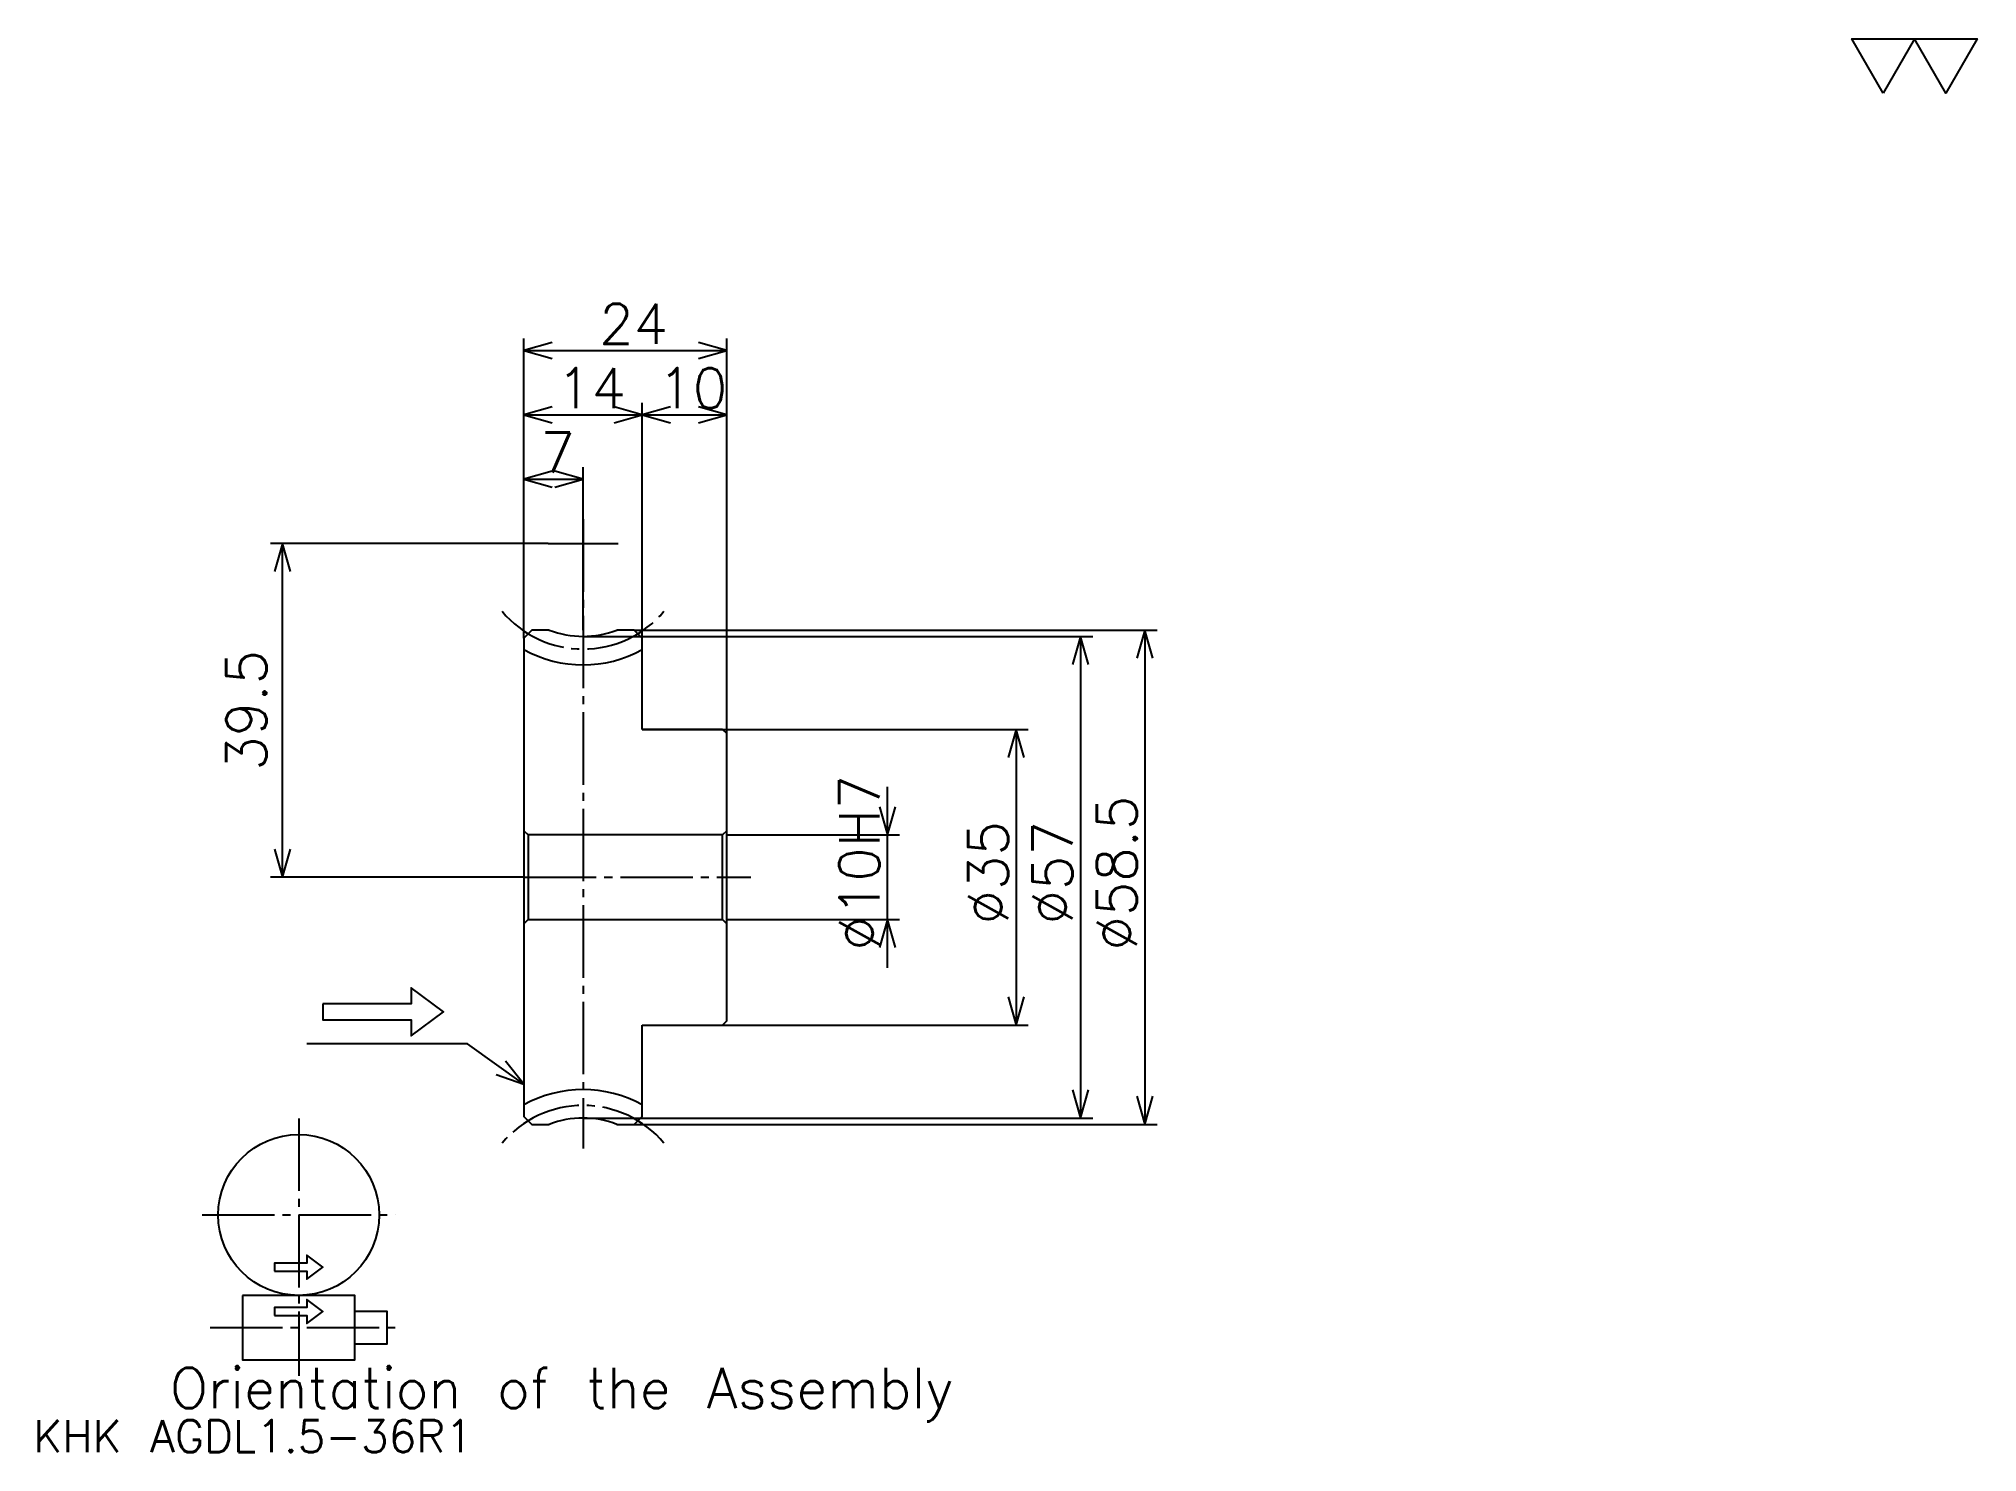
# Model space of a CAD drawing. Extents: x 10 to 240, y 10 to 178.
import ezdxf

# ---------------------------------------------------------------- set-up
doc = ezdxf.new("R2010")
doc.units = 0
doc.linetypes.add('DASHDOT', pattern=[11.419355, 8.564516, -0.951613, 0.951613, -0.951613])
doc.layers.get('0').update_dxf_attribs({"linetype": 'CONTINUOUS'})
doc.layers.add('DASHDOT', color=6, linetype='DASHDOT')
doc.styles.add('KANJI', font='TXT', dxfattribs={"bigfont": 'BIGFONT'})

msp = doc.modelspace()

# ---------------------------------------------------------------- linework, layer by layer
at = {"color": 5}
for p, q in [((67.564514, 107.758064), (67.564514, 142.2742)), ((91.564514, 107.758064), (91.564514, 142.2742)), ((67.564514, 140.846771), (91.564514, 140.846771)), ((67.564514, 133.233871), (81.564514, 133.233871)), ((81.564514, 107.758064), (81.564514, 134.661285)), ((81.564514, 133.233871), (91.564514, 133.233871)), ((74.564514, 107.758064), (74.564514, 127.048386)), ((67.564514, 125.620972), (74.564514, 125.620972)), ((70.41935, 118.008064), (37.588707, 118.008064)), ((39.016129, 78.508064), (39.016129, 118.008064)), ((67.564514, 106.80645), (67.564514, 107.758064)), ((74.564514, 107.008064), (91.564514, 107.008064)), ((80.6129, 107.758064), (91.564514, 107.758064)), ((81.564514, 106.80645), (81.564514, 107.758064)), ((91.564514, 107.758064), (142.4758, 107.758064)), ((91.564514, 95.508064), (91.564514, 107.758064)), ((91.564514, 107.008064), (134.862915, 107.008064)), ((133.435486, 107.008064), (133.435486, 50.008064)), ((141.048386, 107.758064), (141.048386, 49.258064)), ((81.564514, 96.008064), (91.564514, 96.008064)), ((91.564514, 96.008064), (127.25, 96.008064)), ((125.822578, 96.008064), (125.822578, 61.008064)), ((110.596771, 67.798386), (110.596771, 89.217743)), ((91.564514, 83.508064), (112.024185, 83.508064)), ((67.564514, 78.508064), (37.588707, 78.508064)), ((91.564514, 73.508064), (112.024185, 73.508064)), ((81.564514, 61.008064), (91.564514, 61.008064)), ((91.564514, 61.008064), (127.25, 61.008064)), ((74.564514, 50.008064), (91.564514, 50.008064)), ((80.6129, 49.258064), (91.564514, 49.258064)), ((91.564514, 50.008064), (134.862915, 50.008064)), ((91.564514, 49.258064), (142.4758, 49.258064))]:
    msp.add_line(p, q, dxfattribs=at)
at = {"color": 4}
for p, q in [((91.564514, 84.008064), (91.064514, 83.508064)), ((67.564514, 73.008064), (68.064514, 73.508064)), ((91.564514, 73.008064), (91.064514, 73.508064))]:
    msp.add_line(p, q, dxfattribs=at)
at = {"color": 7}
msp.add_lwpolyline([(228.3871, 171.290329), (224.675812, 177.723236), (239.520966, 177.723236), (235.809677, 171.290329), (232.098389, 177.723236), (228.3871, 171.290329)], dxfattribs=at)
at = {"color": 5}
for points in [[(70.895157, 141.798386), (67.564514, 140.846771), (70.895157, 139.895157)], [(88.233871, 139.895157), (91.564514, 140.846771), (88.233871, 141.798386)], [(70.895157, 134.185486), (67.564514, 133.233871), (70.895157, 132.282257)], [(78.233871, 132.282257), (81.564514, 133.233871), (78.233871, 134.185486)], [(84.895157, 134.185486), (81.564514, 133.233871), (84.895157, 132.282257)], [(88.233871, 132.282257), (91.564514, 133.233871), (88.233871, 134.185486)], [(70.895157, 126.572586), (67.564514, 125.620972), (70.895157, 124.669357)], [(71.233871, 124.669357), (74.564514, 125.620972), (71.233871, 126.572586)], [(39.967739, 114.677414), (39.016129, 118.008064), (38.064514, 114.677414)], [(134.3871, 103.677422), (133.435486, 107.008064), (132.483871, 103.677422)], [(142, 104.427422), (141.048386, 107.758064), (140.096771, 104.427422)], [(126.774193, 92.677422), (125.822578, 96.008064), (124.870964, 92.677422)], [(109.645157, 86.838707), (110.596771, 83.508064), (111.548386, 86.838707)], [(38.064514, 81.838707), (39.016129, 78.508064), (39.967739, 81.838707)], [(111.548386, 70.177422), (110.596771, 73.508064), (109.645157, 70.177422)], [(43.774193, 63.532257), (43.774193, 61.629032), (54.241936, 61.629032), (54.241936, 59.725807), (58.048386, 62.580643), (54.241936, 65.435486), (54.241936, 63.532257), (43.774193, 63.532257)], [(124.870964, 64.338707), (125.822578, 61.008064), (126.774193, 64.338707)], [(67.564514, 54.016129), (60.903225, 58.774193), (41.870964, 58.774193)], [(64.30114, 55.177666), (67.564514, 54.016129), (65.407372, 56.726387)], [(132.483871, 53.338707), (133.435486, 50.008064), (134.3871, 53.338707)], [(140.096771, 52.588707), (141.048386, 49.258064), (142, 52.588707)], [(38.064514, 31.879032), (41.870964, 31.879032), (41.870964, 30.927418), (43.774193, 32.354839), (41.870964, 33.782257), (41.870964, 32.830647), (38.064514, 32.830647), (38.064514, 31.879032)], [(34.258064, 29.024193), (34.258064, 21.411289), (47.580643, 21.411289), (47.580643, 29.024193), (34.258064, 29.024193)], [(38.064514, 26.645161), (41.870964, 26.645161), (41.870964, 25.693546), (43.774193, 27.120968), (41.870964, 28.548386), (41.870964, 27.596775), (38.064514, 27.596775), (38.064514, 26.645161)], [(47.580643, 23.314514), (51.387093, 23.314514), (51.387093, 27.120968), (47.580643, 27.120968)]]:
    msp.add_lwpolyline(points, dxfattribs=at)
at = {"color": 4}
for points in [[(70.572334, 107.758064), (68.516129, 107.758064), (67.564514, 106.80645), (67.564514, 73.008064)], [(81.564514, 96.008064), (81.564514, 106.80645), (80.6129, 107.758064), (78.556694, 107.758064)], [(81.564514, 61.008064), (91.064514, 61.008064), (91.564514, 61.508064), (91.564514, 95.508064), (91.064514, 96.008064), (81.564514, 96.008064)], [(67.564514, 84.008064), (68.064514, 83.508064), (68.064514, 73.508064), (91.064514, 73.508064), (91.064514, 83.508064), (68.064514, 83.508064)], [(67.564514, 73.008064), (67.564514, 50.209679), (68.516129, 49.258064), (70.572334, 49.258064)], [(78.556694, 49.258064), (80.6129, 49.258064), (81.564514, 50.209679), (81.564514, 61.008064)]]:
    msp.add_lwpolyline(points, dxfattribs=at)
at = {"color": 5}
msp.add_circle((40.919353, 38.540321), 9.516129, dxfattribs=at)
at = {"color": 4}
for centre, radius, start, end in [((74.564514, 118.008064), 11, 248.72003407, 291.27996593), ((74.564514, 118.008064), 14.375, 240.85926197, 299.14073803), ((74.564514, 39.008064), 14.375, 60.85926197, 119.14073803), ((74.564514, 39.008064), 11, 68.72003407, 111.27996593)]:
    msp.add_arc(centre, radius, start, end, dxfattribs=at)
at = {"layer": 'DASHDOT', "color": 7}
for p, q in [((74.564514, 120.8629), (74.564514, 46.403225)), ((70.41935, 118.008064), (78.709679, 118.008064)), ((67.564514, 78.508064), (94.419357, 78.508064)), ((40.919353, 49.959679), (40.919353, 19.508064)), ((29.499996, 38.540321), (52.338707, 38.540321)), ((30.451611, 25.217743), (53.290321, 25.217743))]:
    msp.add_line(p, q, dxfattribs=at)
for centre, start, end in [((74.564514, 118.008064), 220.00000049, 319.99999951), ((74.564514, 39.008064), 40.00000049, 139.99999951)]:
    msp.add_arc(centre, 12.5, start, end, dxfattribs=at)

# ---------------------------------------------------------------- texts
at = {"color": 7, "style": 'KANJI'}
for s, height, p in [('24', 4.758065, (76.471771, 141.608063)), ('14', 4.758065, (71.471771, 133.995163)), ('10', 4.758065, (83.471771, 133.995163)), ('7', 4.758065, (69.518143, 126.382263)), ('Orientation of the Assembly', 4.758065, (25.693546, 15.701614)), ('KHK AGDL1.5-36R1', 3.806452, (9.516129, 10.467742))]:
    msp.add_text(s, height=height, dxfattribs=at).set_placement(p)
for s, p in [('39.5', (37.1129, 91.120972)), ('%%c10H7', (109.645157, 69.8246)), ('%%c58.5', (140.096771, 69.8246)), ('%%c35', (124.870964, 72.917343)), ('%%c57', (132.483871, 72.917343))]:
    msp.add_text(s, height=4.758065, rotation=90, dxfattribs=at).set_placement(p)

doc.saveas('drawing.dxf')
